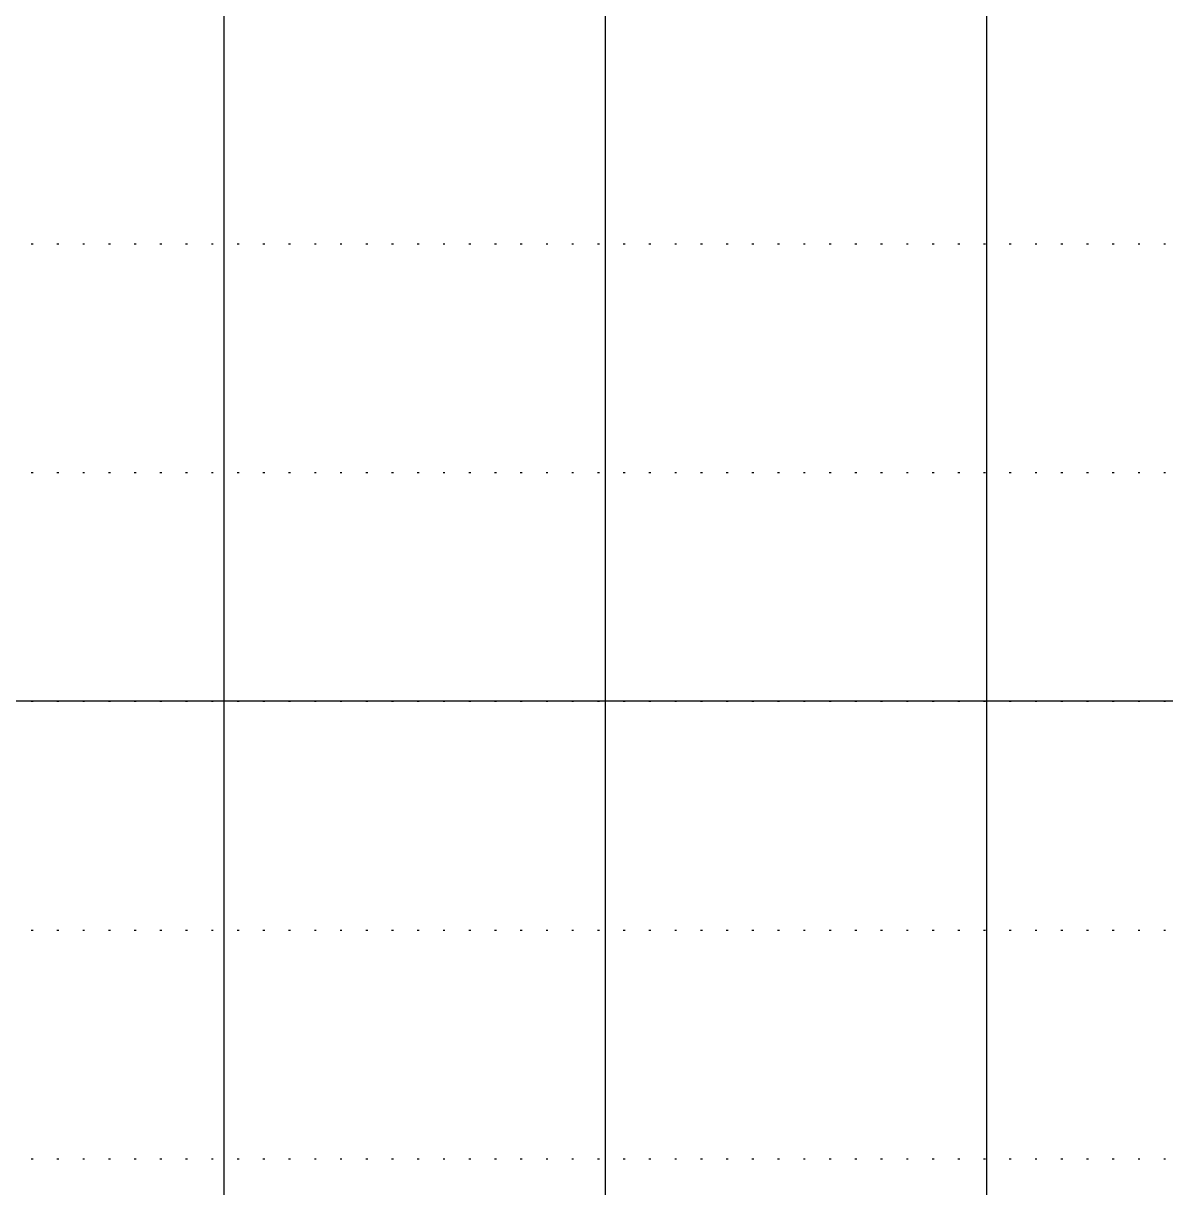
# Model space of a CAD drawing. Header units: millimetres. Extents: x -1499 to 6658, y -12483 to -6008.
# Drawn here: x 2685.6 to 2745.6, y -10542.6 to -10481.5 of the extents above; entities that cross this region are included whole.
import ezdxf

# ---------------------------------------------------------------- set-up
doc = ezdxf.new("R2010")
doc.units = ezdxf.units.MM
doc.linetypes.add('A-DOTLN01H', pattern=[0.125, 0, -0.125])
doc.layers.add('_와꾸', color=7, linetype='Continuous', plot=False)
doc.layers.add('CR-GRID', color=56, linetype='A-DOTLN01H')
doc.layers.add('수직그리드', color=1, linetype='Continuous')

msp = doc.modelspace()

# ---------------------------------------------------------------- linework, layer by layer
at = {"layer": '_와꾸', "color": 7, "true_color": 0xffffff}
msp.add_lwpolyline([(2236.157, -11033.058), (3036.157, -11033.058), (3036.157, -10517.058), (2236.157, -10517.058)], close=True, dxfattribs=at)
at = {"layer": 'CR-GRID', "linetype": 'A-DOTLN01H', "ltscale": 10}
for p, q in [((696.157, -10493.058), (6196.157, -10493.058)), ((696.157, -10505.058), (6196.157, -10505.058)), ((696.157, -10517.058), (6196.157, -10517.058)), ((696.157, -10529.058), (6196.157, -10529.058)), ((696.157, -10541.058), (6196.157, -10541.058))]:
    msp.add_line(p, q, dxfattribs=at)
at = {"layer": '수직그리드'}
for p, q in [((2736.157, -10383.678), (2736.157, -11873.058)), ((2716.157, -10404.9), (2716.157, -11873.058)), ((2696.157, -10422.738), (2696.157, -11873.058))]:
    msp.add_line(p, q, dxfattribs=at)

doc.saveas('drawing.dxf')
